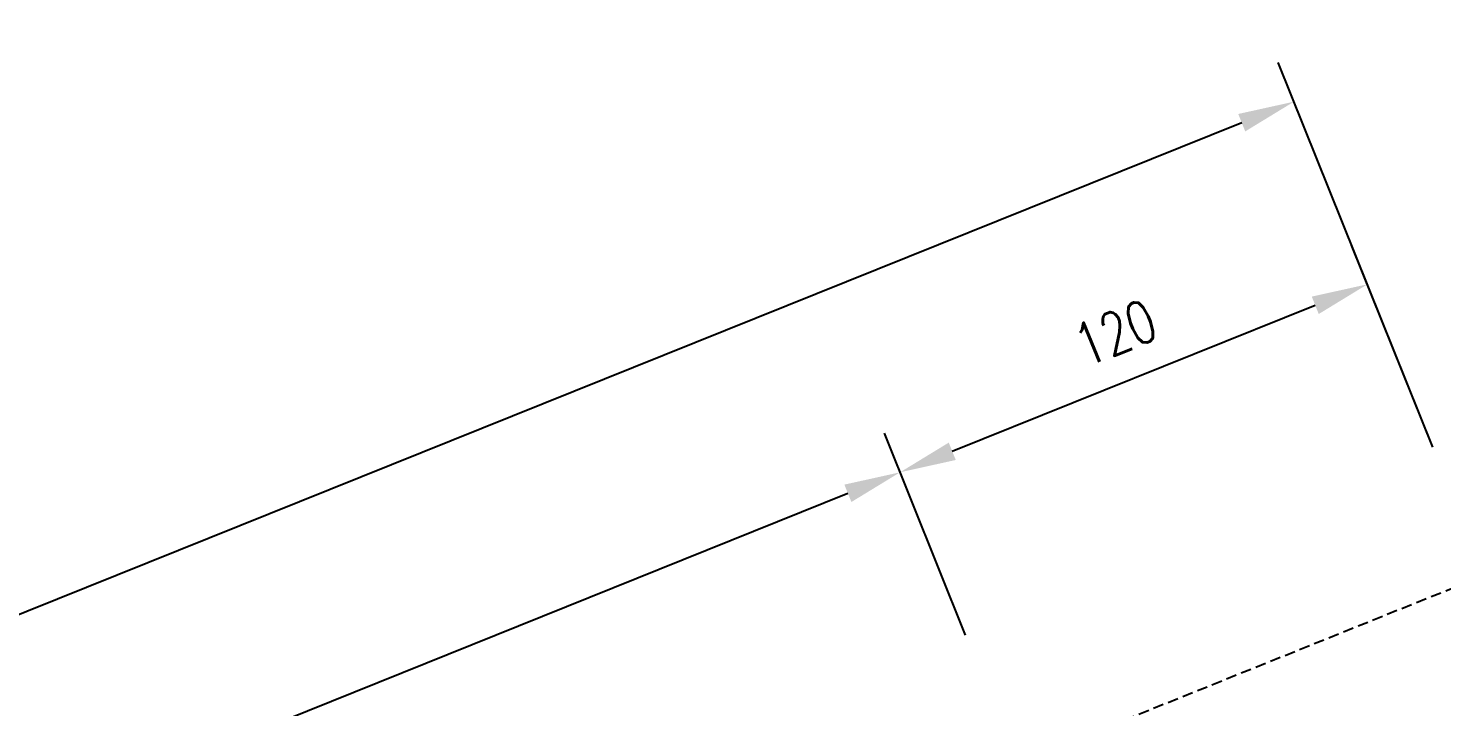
# Model space of a CAD drawing. Header units: millimetres. Extents: x 405522 to 410309, y 2303080 to 2310223.
# Drawn here: x 407481.1 to 407817.8, y 2307393 to 2307554.6 of the extents above; entities that cross this region are included whole.
import ezdxf

# ---------------------------------------------------------------- set-up
doc = ezdxf.new("R2010")
doc.units = ezdxf.units.MM
doc.header["$LTSCALE"] = 10
doc.header["$MEASUREMENT"] = 0
doc.linetypes.add('HIDDEN', pattern=[0.375, 0.25, -0.125])
doc.layers.get('Defpoints').update_dxf_attribs({"linetype": 'CONTINUOUS'})
for name, color, linetype in [('Bao', 1, 'CONTINUOUS'), ('DIM', 4, 'CONTINUOUS'), ('Hatch', 8, 'CONTINUOUS'), ('mois', 3, 'CONTINUOUS')]:
    doc.layers.add(name, color=color, linetype=linetype)
doc.styles.add('Dien', font='simplex.shx', dxfattribs={"width": 0.75})
doc.styles.add('TextH', font='vntimeh.shx', dxfattribs={"width": 0.75})
doc.dimstyles.new('D2', dxfattribs={"dimscale": 2, "dimtxt": 1.8, "dimasz": 1.5, "dimexe": 1.5, "dimexo": 2, "dimgap": 1, "dimtad": 1, "dimdec": 1, "dimdsep": 46, "dimtxsty": 'TextH', "dimcen": 2.5, "dimclrd": 4, "dimclre": 4, "dimclrt": 7, "dimadec": 1, "dimazin": 2, "dimtfac": 1, "dimtdec": 1, "dimtmove": 1, "dimatfit": 0, "dimfxl": 0.25, "dimtolj": 1, "dimtzin": 0, "dimlwd": -1, "dimlwe": -1, "dimarcsym": 0})
doc.dimstyles.new('D6.7', dxfattribs={"dimscale": 6.7, "dimtxt": 1.5, "dimasz": 2, "dimexe": 1.5, "dimexo": 0.5, "dimgap": 1, "dimtad": 1, "dimdec": 0, "dimdsep": 46, "dimtxsty": 'Dien', "dimcen": 1, "dimclrd": 256, "dimclre": 256, "dimclrt": 7, "dimaunit": 1, "dimadec": 3, "dimazin": 0, "dimtfac": 1, "dimtdec": 0, "dimtmove": 1, "dimatfit": 0, "dimfxl": 1, "dimtolj": 1, "dimtzin": 0, "dimlwe": -1, "dimarcsym": 0})

# ---------------------------------------------------------------- blocks, each defined once
blk = doc.blocks.new('*D8')
at = {"layer": 'Defpoints', "color": 0, "linetype": 'Continuous'}
for p in [(407688.8, 2307448.84), (407705.66, 2307406.94), (406731.61, 2307015)]:
    blk.add_point(p, dxfattribs=at)
at = {"layer": 'DIM', "linetype": 'Continuous'}
for p, q in [((407704.41, 2307410.04), (407685.05, 2307458.16)), ((406730.36, 2307018.11), (406711, 2307066.22))]:
    blk.add_line(p, q, dxfattribs=at)
at = {"layer": 'DIM', "linetype": 'Continuous', "lineweight": -2}
blk.add_line((406727.19, 2307061.9), (407676.37, 2307443.83), dxfattribs=at)
at = {"layer": 'DIM', "linetype": 'Continuous'}
for points in [[(407675.53, 2307445.9), (407677.2, 2307441.76), (407688.8, 2307448.84)], [(406726.35, 2307063.97), (406728.02, 2307059.83), (406714.75, 2307056.9)]]:
    blk.add_solid(points, dxfattribs=at)
at = {"layer": 'DIM', "color": 7, "linetype": 'Continuous', "insert": (407197.4, 2307263.74), "char_height": 10.05, "attachment_point": 5, "rotation": 21.9189, "style": 'Dien'}
blk.add_mtext('\\A1;1050', dxfattribs=at)
blk = doc.blocks.new('*D9')
at = {"layer": 'Defpoints', "color": 0, "linetype": 'Continuous'}
for p in [(407800.12, 2307493.63), (407816.98, 2307451.73), (407705.66, 2307406.94)]:
    blk.add_point(p, dxfattribs=at)
at = {"layer": 'DIM', "linetype": 'Continuous'}
for p, q in [((407815.73, 2307454.84), (407796.36, 2307502.95)), ((407704.41, 2307410.04), (407685.05, 2307458.16))]:
    blk.add_line(p, q, dxfattribs=at)
at = {"layer": 'DIM', "linetype": 'Continuous', "lineweight": -2}
blk.add_line((407701.23, 2307453.84), (407787.68, 2307488.63), dxfattribs=at)
at = {"layer": 'DIM', "linetype": 'Continuous'}
for points in [[(407786.85, 2307490.7), (407788.52, 2307486.55), (407800.12, 2307493.63)], [(407700.39, 2307455.91), (407702.06, 2307451.77), (407688.8, 2307448.84)]]:
    blk.add_solid(points, dxfattribs=at)
at = {"layer": 'DIM', "color": 7, "linetype": 'Continuous', "insert": (407740.08, 2307482.11), "char_height": 10.05, "attachment_point": 5, "rotation": 21.9189, "style": 'Dien'}
blk.add_mtext('\\A1;120', dxfattribs=at)
blk = doc.blocks.new('*D10')
at = {"layer": 'Defpoints', "color": 0, "linetype": 'Continuous'}
for p in [(407816.98, 2307451.73), (406697.25, 2307100.41), (406731.61, 2307015)]:
    blk.add_point(p, dxfattribs=at)
at = {"layer": 'DIM'}
for p, q in [((407815.73, 2307454.84), (407778.86, 2307546.46)), ((406730.36, 2307018.11), (406693.5, 2307109.73))]:
    blk.add_line(p, q, dxfattribs=at)
at = {"layer": 'DIM', "linetype": 'Continuous', "lineweight": -2}
blk.add_line((407770.18, 2307532.14), (406709.68, 2307105.41), dxfattribs=at)
at = {"layer": 'DIM', "linetype": 'Continuous'}
for points in [[(407769.34, 2307534.21), (407771.01, 2307530.06), (407782.61, 2307537.14)], [(406708.84, 2307107.48), (406710.51, 2307103.34), (406697.25, 2307100.41)]]:
    blk.add_solid(points, dxfattribs=at)
at = {"layer": 'DIM', "color": 7, "linetype": 'Continuous', "insert": (407235.55, 2307329.65), "char_height": 10.05, "attachment_point": 5, "rotation": 21.9189, "style": 'Dien'}
blk.add_mtext('\\A1;1170', dxfattribs=at)
blk = doc.blocks.new('*D50')
at = {"layer": 'Defpoints', "color": 0, "linetype": 'Continuous'}
for p in [(407494.82, 2306933.31), (408995.35, 2306821.5), (407742.64, 2306317.43)]:
    blk.add_point(p, dxfattribs=at)
at = {"layer": 'Hatch', "color": 4, "linetype": 'Continuous'}
for p, q in [((407498.53, 2306934.8), (408750.32, 2307438.5)), ((408748.65, 2307434.6), (408994.23, 2306824.28)), ((407746.35, 2306318.92), (408998.14, 2306822.62))]:
    blk.add_line(p, q, dxfattribs=at)
for points in [[(408749.12, 2307434.78), (408748.19, 2307434.41), (408747.53, 2307437.38)], [(408994.7, 2306824.47), (408993.77, 2306824.09), (408995.35, 2306821.5)]]:
    blk.add_solid(points, dxfattribs=at)
at = {"layer": 'Hatch', "color": 7, "linetype": 'Continuous', "insert": (408874.97, 2307130.86), "char_height": 3.6, "attachment_point": 5, "rotation": 291.9189, "style": 'TextH'}
blk.add_mtext('\\A1;663.9', dxfattribs=at)

msp = doc.modelspace()

# ---------------------------------------------------------------- linework, layer by layer
at = {"layer": 'Bao'}
msp.add_lwpolyline([(406018.28, 2310173.61), (406386.03, 2309113.69, 0.121389), (406718.11, 2308601.89), (407798.18, 2307588.34, -0.144302), (408165.71, 2307069.15), (408955.64, 2305105.99, 0.124444), (409323.94, 2304601.05), (410213.24, 2303862.57)], format="xyb", dxfattribs=at)
at = {"layer": 'mois', "color": 6, "linetype": 'HIDDEN'}
msp.add_lwpolyline([(408088.11, 2306456.46), (408199.44, 2306501.26), (407828.03, 2307424.27), (407716.71, 2307379.48)], dxfattribs=at)

# ---------------------------------------------------------------- dimensions: what is measured, and where the dimension line sits
at = {"layer": 'DIM', "linetype": 'Continuous'}
for base, p1, p2, picture, middle in [((406697.25, 2307100.41), (407816.98, 2307451.73), (406731.61, 2307015), '*D10', (407235.55, 2307329.65)), ((407800.12, 2307493.63), (407705.66, 2307406.94), (407816.98, 2307451.73), '*D9', (407740.08, 2307482.11)), ((407688.8, 2307448.84), (406731.61, 2307015), (407705.66, 2307406.94), '*D8', (407197.4, 2307263.74))]:
    dim = msp.add_linear_dim(base=base, p1=p1, p2=p2, angle=21.9189, dimstyle='D6.7', dxfattribs=at)
    dim.commit()
    dim.dimension.update_dxf_attribs({"geometry": picture, "text_midpoint": middle})
at = {"layer": 'Hatch', "linetype": 'Continuous'}
dim = msp.add_aligned_dim(p1=(407494.82, 2306933.31), p2=(407742.64, 2306317.43), distance=1350.33, dimstyle='D2', dxfattribs=at)
dim.commit()
dim.dimension.update_dxf_attribs({"geometry": '*D50', "text_midpoint": (408874.97, 2307130.86)})

doc.saveas('drawing.dxf')
